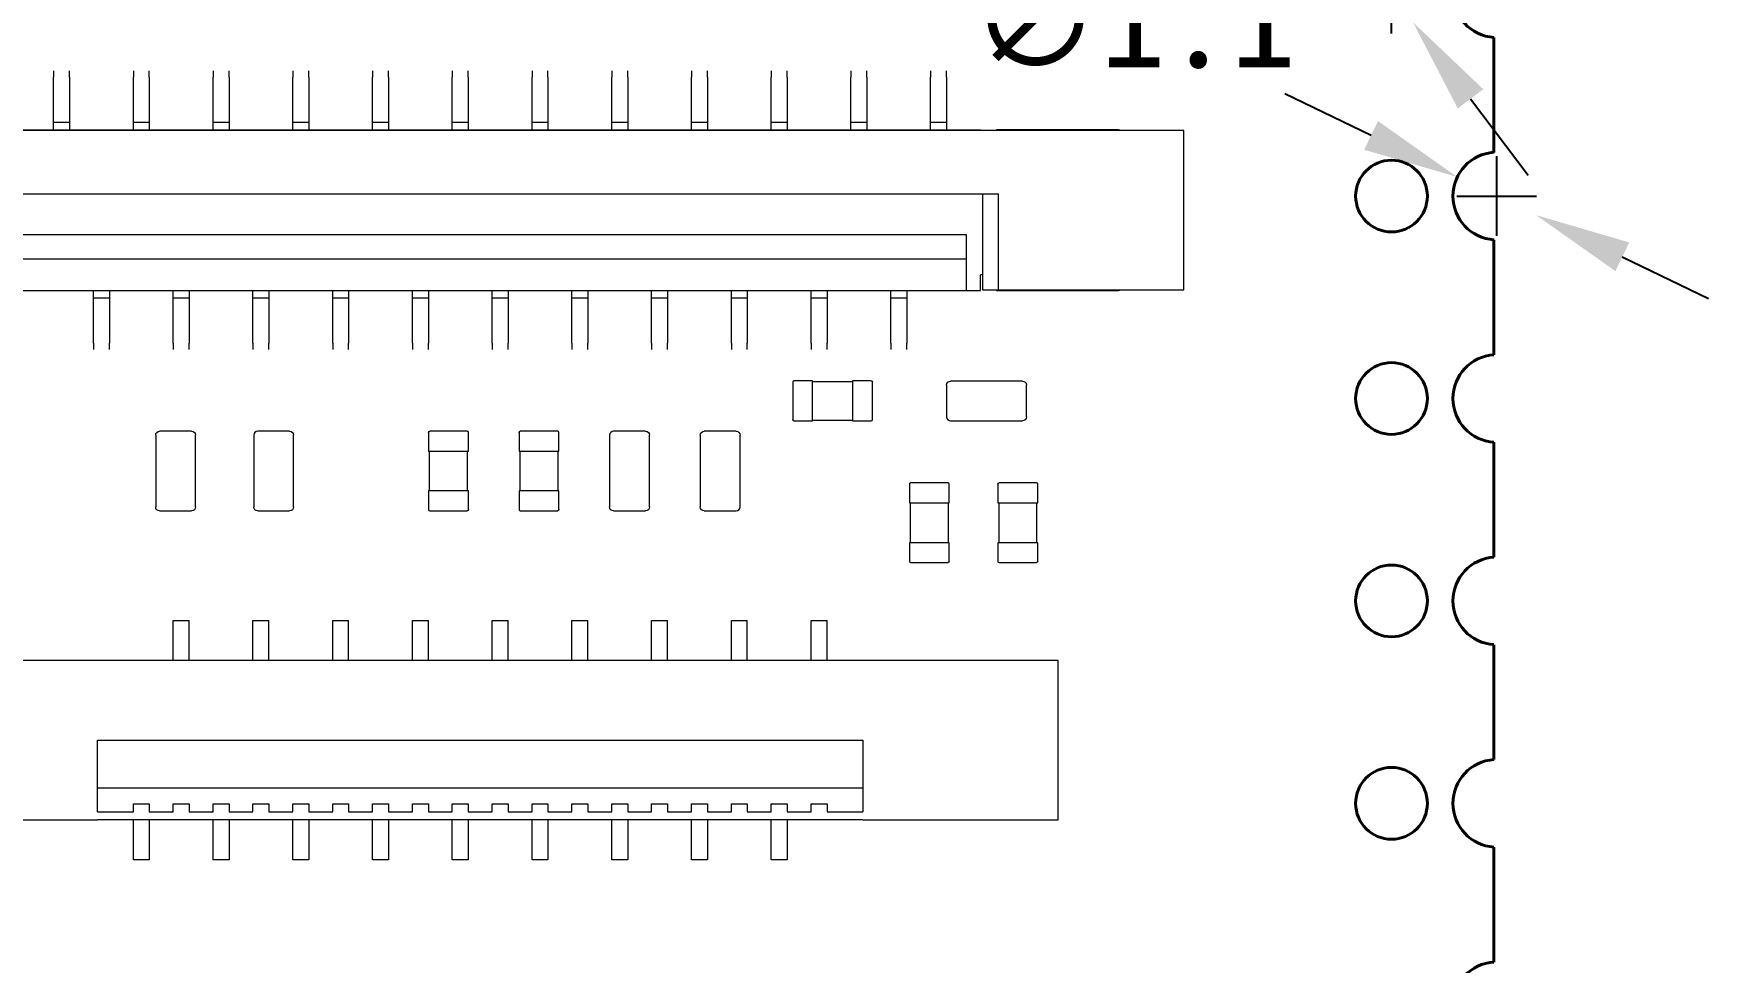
# Model space of a CAD drawing. Header units: millimetres. Extents: x 1 to 79, y -30 to 80.
# Drawn here: x 38.38 to 59.39, y 14.97 to 26.63 of the extents above; entities that cross this region are included whole.
import ezdxf

# ---------------------------------------------------------------- set-up
doc = ezdxf.new("R2010")
doc.units = ezdxf.units.MM
doc.header["$LTSCALE"] = 10
doc.header["$MEASUREMENT"] = 0
doc.layers.add('标注线', color=3, linetype='Continuous')
doc.layers.add('细实线', color=7, linetype='Continuous', lineweight=20)
doc.layers.add('轮廓线', color=7, linetype='Continuous', lineweight=40)
doc.styles.get("Standard").update_dxf_attribs({"font": 'simfang.ttf'})
doc.dimstyles.new('STANDARD_ACAD', dxfattribs={"dimtxt": 0.18, "dimasz": 0.18, "dimexe": 0.18, "dimexo": 0.0625, "dimgap": 0.09, "dimtad": 0, "dimtih": 1, "dimtoh": 1, "dimdec": 4, "dimzin": 0, "dimdsep": 46, "dimtxsty": 'Standard', "dimcen": 0.09, "dimadec": 0, "dimazin": 0, "dimtfac": 1, "dimtdec": 4, "dimtofl": 0, "dimtmove": 0, "dimatfit": 3, "dimfxl": 1, "dimtolj": 1, "dimtzin": 0, "dimarcsym": 0})

# ---------------------------------------------------------------- blocks, each defined once
blk = doc.blocks.new('*D128')
at = {"layer": 'Defpoints', "color": 0, "transparency": 16777216}
for p in [(39.51, 50.375), (14.89, -11.09), (32.773, -11.09)]:
    blk.add_point(p, dxfattribs=at)
at = {"layer": '标注线', "color": 0, "lineweight": -2, "transparency": 16777216}
for p, q in [((39.01, 50.375), (14.71, 50.375)), ((14.89, 49.175), (14.89, 20.302)), ((14.89, -9.89), (14.89, 18.982)), ((32.273, -11.09), (14.71, -11.09))]:
    blk.add_line(p, q, dxfattribs=at)
at = {"layer": '标注线', "color": 0, "transparency": 16777216}
for points in [[(14.69, 49.175), (15.09, 49.175), (14.89, 50.375)], [(14.69, -9.89), (15.09, -9.89), (14.89, -11.09)]]:
    blk.add_solid(points, dxfattribs=at)
at = {"layer": '标注线', "color": 0, "transparency": 16777216, "insert": (14.89, 19.642), "char_height": 1.2, "attachment_point": 5}
blk.add_mtext('\\A1;61.47', dxfattribs=at)
blk = doc.blocks.new('*D137')
at = {"layer": 'Defpoints', "color": 0, "transparency": 16777216}
for p in [(55.145, 27.489), (55.685, 26.77)]:
    blk.add_point(p, dxfattribs=at)
at = {"layer": '标注线', "color": 0, "lineweight": -2, "transparency": 16777216}
for p, q in [((54.424, 28.449), (53.703, 29.408)), ((55.415, 26.63), (55.415, 27.63)), ((54.915, 27.13), (55.915, 27.13)), ((56.406, 25.81), (57.127, 24.851))]:
    blk.add_line(p, q, dxfattribs=at)
at = {"layer": '标注线', "color": 0, "transparency": 16777216}
for points in [[(54.584, 28.569), (54.264, 28.328), (55.145, 27.489)], [(56.566, 25.931), (56.246, 25.69), (55.685, 26.77)]]:
    blk.add_solid(points, dxfattribs=at)
at = {"layer": '标注线', "color": 0, "transparency": 16777216, "insert": (53.048, 30.28), "char_height": 1.2, "attachment_point": 5}
blk.add_mtext('\\A1;∅0.9', dxfattribs=at)
blk = doc.blocks.new('*D138')
at = {"layer": 'Defpoints', "color": 0, "transparency": 16777216}
for p in [(56.24, 24.829), (57.23, 24.35)]:
    blk.add_point(p, dxfattribs=at)
at = {"layer": '标注线', "color": 0, "lineweight": -2, "transparency": 16777216}
for p, q in [((55.159, 25.351), (54.079, 25.874)), ((56.735, 24.09), (56.735, 25.09)), ((56.235, 24.59), (57.235, 24.59)), ((58.31, 23.828), (59.391, 23.305))]:
    blk.add_line(p, q, dxfattribs=at)
at = {"layer": '标注线', "color": 0, "transparency": 16777216}
for points in [[(55.246, 25.531), (55.072, 25.171), (56.24, 24.829)], [(58.397, 24.008), (58.223, 23.648), (57.23, 24.35)]]:
    blk.add_solid(points, dxfattribs=at)
at = {"layer": '标注线', "color": 0, "transparency": 16777216, "insert": (52.175, 26.795), "char_height": 1.2, "attachment_point": 5}
blk.add_mtext('\\A1;∅1.1', dxfattribs=at)

msp = doc.modelspace()

# ---------------------------------------------------------------- linework, layer by layer
at = {"layer": '细实线'}
for p, q in [((38.635, 26.163), (38.635, 26.081)), ((38.635, 25.513), (38.635, 26.081)), ((38.835, 26.081), (38.835, 26.163)), ((38.835, 26.081), (38.835, 25.513)), ((39.635, 26.163), (39.635, 26.081)), ((39.635, 25.513), (39.635, 26.081)), ((39.835, 26.081), (39.835, 26.163)), ((39.835, 26.081), (39.835, 25.513)), ((40.635, 26.163), (40.635, 26.081)), ((40.635, 25.513), (40.635, 26.081)), ((40.835, 26.081), (40.835, 26.163)), ((40.835, 26.081), (40.835, 25.513)), ((41.635, 26.163), (41.635, 26.081)), ((41.635, 25.513), (41.635, 26.081)), ((41.835, 26.081), (41.835, 26.163)), ((41.835, 26.081), (41.835, 25.513)), ((42.635, 26.163), (42.635, 26.081)), ((42.635, 25.513), (42.635, 26.081)), ((42.835, 26.081), (42.835, 26.163)), ((42.835, 26.081), (42.835, 25.513)), ((43.635, 26.163), (43.635, 26.081)), ((43.635, 25.513), (43.635, 26.081)), ((43.835, 26.081), (43.835, 26.163)), ((43.835, 26.081), (43.835, 25.513)), ((44.635, 26.163), (44.635, 26.081)), ((44.635, 25.513), (44.635, 26.081)), ((44.835, 26.081), (44.835, 26.163)), ((44.835, 26.081), (44.835, 25.513)), ((45.635, 26.163), (45.635, 26.081)), ((45.635, 25.513), (45.635, 26.081)), ((45.835, 26.081), (45.835, 26.163)), ((45.835, 26.081), (45.835, 25.513)), ((46.635, 26.163), (46.635, 26.081)), ((46.635, 25.513), (46.635, 26.081)), ((46.835, 26.081), (46.835, 26.163)), ((46.835, 26.081), (46.835, 25.513)), ((47.635, 26.163), (47.635, 26.081)), ((47.635, 25.513), (47.635, 26.081)), ((47.835, 26.081), (47.835, 26.163)), ((47.835, 26.081), (47.835, 25.513)), ((48.635, 26.163), (48.635, 26.081)), ((48.635, 25.513), (48.635, 26.081)), ((48.835, 26.081), (48.835, 26.163)), ((48.835, 26.081), (48.835, 25.513)), ((49.635, 26.163), (49.635, 26.081)), ((49.635, 25.513), (49.635, 26.081)), ((49.835, 26.081), (49.835, 26.163)), ((49.835, 26.081), (49.835, 25.513)), ((37.71, 25.423), (38.635, 25.423)), ((38.635, 25.423), (38.635, 25.513)), ((38.835, 25.513), (38.635, 25.513)), ((38.635, 25.423), (50.26, 25.423)), ((38.635, 25.423), (38.635, 25.423)), ((38.835, 25.513), (38.835, 25.424)), ((39.635, 25.423), (39.635, 25.513)), ((39.835, 25.513), (39.635, 25.513)), ((39.835, 25.513), (39.835, 25.424)), ((40.635, 25.423), (40.635, 25.513)), ((40.835, 25.513), (40.635, 25.513)), ((40.835, 25.513), (40.835, 25.424)), ((41.635, 25.423), (41.635, 25.513)), ((41.835, 25.513), (41.635, 25.513)), ((41.835, 25.513), (41.835, 25.424)), ((42.635, 25.423), (42.635, 25.513)), ((42.835, 25.513), (42.635, 25.513)), ((42.835, 25.513), (42.835, 25.424)), ((43.635, 25.423), (43.635, 25.513)), ((43.835, 25.513), (43.635, 25.513)), ((43.835, 25.513), (43.835, 25.424)), ((44.635, 25.423), (44.635, 25.513)), ((44.835, 25.513), (44.635, 25.513)), ((44.835, 25.513), (44.835, 25.424)), ((45.635, 25.423), (45.635, 25.513)), ((45.835, 25.513), (45.635, 25.513)), ((45.835, 25.513), (45.835, 25.424)), ((46.635, 25.423), (46.635, 25.513)), ((46.835, 25.513), (46.635, 25.513)), ((46.835, 25.513), (46.835, 25.424)), ((47.635, 25.424), (47.635, 25.513)), ((47.835, 25.513), (47.635, 25.513)), ((47.835, 25.513), (47.835, 25.424)), ((48.635, 25.424), (48.635, 25.513)), ((48.835, 25.513), (48.635, 25.513)), ((48.835, 25.513), (48.835, 25.424)), ((49.635, 25.424), (49.635, 25.513)), ((49.835, 25.513), (49.635, 25.513)), ((49.835, 25.513), (49.835, 25.424)), ((50.26, 25.413), (50.26, 25.423)), ((50.46, 25.423), (50.46, 25.414)), ((51.96, 25.423), (50.46, 25.423)), ((50.46, 25.413), (35.46, 25.413)), ((50.46, 25.414), (50.46, 25.413)), ((52.51, 25.413), (50.46, 25.413)), ((50.46, 25.413), (50.46, 25.413)), ((52.81, 25.413), (52.51, 25.413)), ((52.81, 23.413), (52.81, 25.413)), ((50.485, 24.613), (37.485, 24.613)), ((50.285, 24.613), (50.285, 23.413)), ((50.485, 23.413), (50.485, 24.613)), ((50.085, 24.103), (37.885, 24.103)), ((50.085, 23.803), (50.085, 24.103)), ((37.885, 23.803), (50.085, 23.803)), ((50.085, 23.403), (50.085, 23.803)), ((50.285, 23.603), (50.26, 23.603)), ((50.26, 23.403), (50.26, 23.603)), ((37.885, 23.403), (50.085, 23.403)), ((39.135, 23.313), (39.135, 23.403)), ((39.335, 23.403), (39.335, 23.313)), ((40.135, 23.313), (40.135, 23.403)), ((40.335, 23.403), (40.335, 23.313)), ((41.135, 23.313), (41.135, 23.403)), ((41.335, 23.403), (41.335, 23.313)), ((42.135, 23.313), (42.135, 23.403)), ((42.335, 23.403), (42.335, 23.313)), ((43.135, 23.313), (43.135, 23.403)), ((43.335, 23.403), (43.335, 23.313)), ((44.135, 23.313), (44.135, 23.403)), ((44.335, 23.403), (44.335, 23.313)), ((45.135, 23.313), (45.135, 23.403)), ((45.335, 23.403), (45.335, 23.313)), ((46.135, 23.313), (46.135, 23.403)), ((46.335, 23.403), (46.335, 23.313)), ((47.135, 23.313), (47.135, 23.403)), ((47.335, 23.403), (47.335, 23.313)), ((48.135, 23.313), (48.135, 23.403)), ((48.335, 23.403), (48.335, 23.313)), ((49.135, 23.313), (49.135, 23.403)), ((49.335, 23.403), (49.335, 23.313)), ((50.085, 23.403), (50.26, 23.403)), ((50.285, 23.413), (50.46, 23.413)), ((50.46, 23.413), (50.46, 23.413)), ((50.46, 23.413), (50.485, 23.413)), ((50.46, 23.413), (50.46, 23.403)), ((50.46, 23.403), (51.96, 23.403)), ((50.485, 23.413), (52.51, 23.413)), ((52.51, 23.413), (52.81, 23.413)), ((39.135, 22.746), (39.135, 23.313)), ((39.135, 23.313), (39.335, 23.313)), ((39.335, 23.313), (39.335, 22.746)), ((40.135, 22.746), (40.135, 23.313)), ((40.135, 23.313), (40.335, 23.313)), ((40.335, 23.313), (40.335, 22.746)), ((41.135, 22.746), (41.135, 23.313)), ((41.135, 23.313), (41.335, 23.313)), ((41.335, 23.313), (41.335, 22.746)), ((42.135, 22.746), (42.135, 23.313)), ((42.135, 23.313), (42.335, 23.313)), ((42.335, 23.313), (42.335, 22.746)), ((43.135, 22.746), (43.135, 23.313)), ((43.135, 23.313), (43.335, 23.313)), ((43.335, 23.313), (43.335, 22.746)), ((44.135, 22.746), (44.135, 23.313)), ((44.135, 23.313), (44.335, 23.313)), ((44.335, 23.313), (44.335, 22.746)), ((45.135, 22.746), (45.135, 23.313)), ((45.135, 23.313), (45.335, 23.313)), ((45.335, 23.313), (45.335, 22.746)), ((46.135, 22.746), (46.135, 23.313)), ((46.135, 23.313), (46.335, 23.313)), ((46.335, 23.313), (46.335, 22.746)), ((47.135, 22.746), (47.135, 23.313)), ((47.135, 23.313), (47.335, 23.313)), ((47.335, 23.313), (47.335, 22.746)), ((48.135, 22.746), (48.135, 23.313)), ((48.135, 23.313), (48.335, 23.313)), ((48.335, 23.313), (48.335, 22.746)), ((49.135, 22.746), (49.135, 23.313)), ((49.135, 23.313), (49.335, 23.313)), ((49.335, 23.313), (49.335, 22.746)), ((39.135, 22.746), (39.135, 22.663)), ((39.335, 22.663), (39.335, 22.746)), ((40.135, 22.746), (40.135, 22.663)), ((40.335, 22.663), (40.335, 22.746)), ((41.135, 22.746), (41.135, 22.663)), ((41.335, 22.663), (41.335, 22.746)), ((42.135, 22.746), (42.135, 22.663)), ((42.335, 22.663), (42.335, 22.746)), ((43.135, 22.746), (43.135, 22.663)), ((43.335, 22.663), (43.335, 22.746)), ((44.135, 22.746), (44.135, 22.663)), ((44.335, 22.663), (44.335, 22.746)), ((45.135, 22.746), (45.135, 22.663)), ((45.335, 22.663), (45.335, 22.746)), ((46.135, 22.746), (46.135, 22.663)), ((46.335, 22.663), (46.335, 22.746)), ((47.135, 22.746), (47.135, 22.663)), ((47.335, 22.663), (47.335, 22.746)), ((48.135, 22.746), (48.135, 22.663)), ((48.335, 22.663), (48.335, 22.746)), ((49.135, 22.746), (49.135, 22.663)), ((49.335, 22.663), (49.335, 22.746)), ((48.155, 22.27), (47.92, 22.27)), ((48.155, 22.255), (48.155, 22.27)), ((48.655, 22.27), (48.655, 22.255)), ((48.89, 22.27), (48.655, 22.27)), ((50.035, 22.269), (49.885, 22.269)), ((50.635, 22.269), (50.035, 22.269)), ((50.785, 22.269), (50.635, 22.269)), ((47.905, 22.255), (47.905, 21.785)), ((48.655, 22.26), (48.155, 22.26)), ((48.155, 21.785), (48.155, 22.255)), ((48.655, 22.255), (48.655, 21.785)), ((48.905, 21.785), (48.905, 22.255)), ((49.835, 22.219), (49.835, 21.819)), ((50.835, 21.819), (50.835, 22.219)), ((40.365, 21.64), (39.965, 21.64)), ((41.595, 21.64), (41.195, 21.64)), ((43.822, 21.64), (43.352, 21.64)), ((44.958, 21.64), (44.488, 21.64)), ((46.059, 21.64), (45.659, 21.64)), ((47.195, 21.639), (46.795, 21.639)), ((47.92, 21.77), (48.155, 21.77)), ((48.155, 21.77), (48.155, 21.785)), ((48.155, 21.78), (48.655, 21.78)), ((48.655, 21.785), (48.655, 21.77)), ((48.655, 21.77), (48.89, 21.77)), ((49.885, 21.769), (50.035, 21.769)), ((50.035, 21.769), (50.635, 21.769)), ((50.635, 21.769), (50.785, 21.769)), ((39.915, 21.59), (39.915, 21.44)), ((39.915, 21.44), (39.915, 20.84)), ((40.415, 21.44), (40.415, 21.59)), ((40.415, 20.84), (40.415, 21.44)), ((41.145, 21.59), (41.145, 21.44)), ((41.145, 21.44), (41.145, 20.84)), ((41.645, 21.44), (41.645, 21.59)), ((41.645, 20.84), (41.645, 21.44)), ((43.337, 21.625), (43.337, 21.39)), ((43.837, 21.39), (43.837, 21.625)), ((44.473, 21.625), (44.473, 21.39)), ((44.973, 21.39), (44.973, 21.625)), ((45.609, 21.59), (45.609, 21.44)), ((45.609, 21.44), (45.609, 20.84)), ((46.109, 21.44), (46.109, 21.59)), ((46.109, 20.84), (46.109, 21.44)), ((46.745, 21.589), (46.745, 21.439)), ((46.745, 21.439), (46.745, 20.839)), ((47.245, 21.439), (47.245, 21.589)), ((47.245, 20.839), (47.245, 21.439)), ((43.337, 21.39), (43.352, 21.39)), ((43.347, 21.39), (43.347, 20.89)), ((43.352, 21.39), (43.822, 21.39)), ((43.822, 21.39), (43.837, 21.39)), ((43.827, 20.89), (43.827, 21.39)), ((44.473, 21.39), (44.488, 21.39)), ((44.483, 21.39), (44.483, 20.89)), ((44.488, 21.39), (44.958, 21.39)), ((44.958, 21.39), (44.973, 21.39)), ((44.963, 20.89), (44.963, 21.39)), ((39.915, 20.84), (39.915, 20.69)), ((40.415, 20.69), (40.415, 20.84)), ((41.145, 20.84), (41.145, 20.69)), ((41.645, 20.69), (41.645, 20.84)), ((43.347, 20.89), (43.337, 20.89)), ((43.337, 20.89), (43.337, 20.655)), ((43.348, 20.89), (43.347, 20.89)), ((43.352, 20.89), (43.348, 20.89)), ((43.822, 20.89), (43.352, 20.89)), ((43.837, 20.89), (43.822, 20.89)), ((43.837, 20.655), (43.837, 20.89)), ((44.483, 20.89), (44.473, 20.89)), ((44.473, 20.89), (44.473, 20.655)), ((44.483, 20.89), (44.483, 20.89)), ((44.484, 20.89), (44.483, 20.89)), ((44.488, 20.89), (44.484, 20.89)), ((44.958, 20.89), (44.488, 20.89)), ((44.973, 20.89), (44.958, 20.89)), ((44.973, 20.655), (44.973, 20.89)), ((45.609, 20.84), (45.609, 20.69)), ((46.109, 20.69), (46.109, 20.84)), ((46.745, 20.839), (46.745, 20.689)), ((47.245, 20.689), (47.245, 20.839)), ((49.369, 20.975), (49.369, 20.74)), ((49.854, 20.99), (49.384, 20.99)), ((49.869, 20.74), (49.869, 20.975)), ((50.478, 20.975), (50.478, 20.74)), ((50.963, 20.99), (50.493, 20.99)), ((50.978, 20.74), (50.978, 20.975)), ((39.965, 20.64), (40.365, 20.64)), ((41.195, 20.64), (41.595, 20.64)), ((43.352, 20.64), (43.822, 20.64)), ((44.488, 20.64), (44.958, 20.64)), ((45.659, 20.64), (46.059, 20.64)), ((46.795, 20.639), (47.195, 20.639)), ((49.369, 20.74), (49.384, 20.74)), ((49.379, 20.74), (49.379, 20.24)), ((49.379, 20.74), (49.379, 20.74)), ((49.384, 20.74), (49.854, 20.74)), ((49.854, 20.74), (49.869, 20.74)), ((49.859, 20.24), (49.859, 20.74)), ((50.478, 20.74), (50.493, 20.74)), ((50.488, 20.74), (50.488, 20.241)), ((50.493, 20.74), (50.963, 20.74)), ((50.963, 20.74), (50.978, 20.74)), ((50.968, 20.24), (50.968, 20.74)), ((49.384, 20.24), (49.369, 20.24)), ((49.369, 20.24), (49.369, 20.005)), ((49.854, 20.24), (49.384, 20.24)), ((49.869, 20.24), (49.854, 20.24)), ((49.869, 20.005), (49.869, 20.24)), ((50.488, 20.24), (50.478, 20.24)), ((50.478, 20.24), (50.478, 20.005)), ((50.488, 20.24), (50.488, 20.24)), ((50.493, 20.24), (50.488, 20.24)), ((50.963, 20.24), (50.493, 20.24)), ((50.978, 20.24), (50.963, 20.24)), ((50.978, 20.005), (50.978, 20.24)), ((49.384, 19.99), (49.854, 19.99)), ((50.493, 19.99), (50.963, 19.99)), ((40.135, 19.263), (40.335, 19.263)), ((40.135, 18.763), (40.135, 19.263)), ((40.335, 18.763), (40.335, 19.263)), ((41.135, 19.263), (41.335, 19.263)), ((41.135, 18.763), (41.135, 19.263)), ((41.335, 18.763), (41.335, 19.263)), ((42.135, 19.263), (42.335, 19.263)), ((42.135, 18.763), (42.135, 19.263)), ((42.335, 18.763), (42.335, 19.263)), ((43.135, 19.263), (43.335, 19.263)), ((43.135, 18.763), (43.135, 19.263)), ((43.335, 18.763), (43.335, 19.263)), ((44.135, 19.263), (44.335, 19.263)), ((44.135, 18.763), (44.135, 19.263)), ((44.335, 18.763), (44.335, 19.263)), ((45.135, 19.263), (45.335, 19.263)), ((45.135, 18.763), (45.135, 19.263)), ((45.335, 18.763), (45.335, 19.263)), ((46.135, 19.263), (46.335, 19.263)), ((46.135, 18.763), (46.135, 19.263)), ((46.335, 18.763), (46.335, 19.263)), ((47.135, 19.263), (47.335, 19.263)), ((47.135, 18.763), (47.135, 19.263)), ((47.335, 18.763), (47.335, 19.263)), ((48.135, 19.263), (48.335, 19.263)), ((48.135, 18.763), (48.135, 19.263)), ((48.335, 18.763), (48.335, 19.263)), ((51.235, 18.763), (36.735, 18.763)), ((51.235, 16.763), (51.235, 18.763)), ((39.185, 17.763), (48.785, 17.763)), ((39.185, 17.163), (39.185, 17.763)), ((48.785, 17.763), (48.785, 17.163)), ((39.185, 17.163), (48.785, 17.163)), ((39.185, 16.863), (39.185, 17.163)), ((48.785, 17.163), (48.785, 16.863)), ((39.185, 16.863), (39.635, 16.863)), ((39.635, 16.963), (39.835, 16.963)), ((39.635, 16.863), (39.635, 16.963)), ((39.835, 16.963), (39.835, 16.863)), ((39.835, 16.863), (40.135, 16.863)), ((40.135, 16.963), (40.335, 16.963)), ((40.135, 16.863), (40.135, 16.963)), ((40.335, 16.963), (40.335, 16.863)), ((40.335, 16.863), (40.635, 16.863)), ((40.635, 16.963), (40.835, 16.963)), ((40.635, 16.863), (40.635, 16.963)), ((40.835, 16.963), (40.835, 16.863)), ((40.835, 16.863), (41.135, 16.863)), ((41.135, 16.963), (41.335, 16.963)), ((41.135, 16.863), (41.135, 16.963)), ((41.335, 16.963), (41.335, 16.863)), ((41.335, 16.863), (41.635, 16.863)), ((41.635, 16.963), (41.835, 16.963)), ((41.635, 16.863), (41.635, 16.963)), ((41.835, 16.963), (41.835, 16.863)), ((41.835, 16.863), (42.135, 16.863)), ((42.135, 16.963), (42.335, 16.963)), ((42.135, 16.863), (42.135, 16.963)), ((42.335, 16.963), (42.335, 16.863)), ((42.335, 16.863), (42.635, 16.863)), ((42.635, 16.963), (42.835, 16.963)), ((42.635, 16.863), (42.635, 16.963)), ((42.835, 16.963), (42.835, 16.863)), ((42.835, 16.863), (43.135, 16.863)), ((43.135, 16.963), (43.335, 16.963)), ((43.135, 16.863), (43.135, 16.963)), ((43.335, 16.963), (43.335, 16.863)), ((43.335, 16.863), (43.635, 16.863)), ((43.635, 16.963), (43.835, 16.963)), ((43.635, 16.863), (43.635, 16.963)), ((43.835, 16.963), (43.835, 16.863)), ((43.835, 16.863), (44.135, 16.863)), ((44.135, 16.963), (44.335, 16.963)), ((44.135, 16.863), (44.135, 16.963)), ((44.335, 16.963), (44.335, 16.863)), ((44.335, 16.863), (44.635, 16.863)), ((44.635, 16.963), (44.835, 16.963)), ((44.635, 16.863), (44.635, 16.963)), ((44.835, 16.963), (44.835, 16.863)), ((44.835, 16.863), (45.135, 16.863)), ((45.135, 16.963), (45.335, 16.963)), ((45.135, 16.863), (45.135, 16.963)), ((45.335, 16.963), (45.335, 16.863)), ((45.335, 16.863), (45.635, 16.863)), ((45.635, 16.963), (45.835, 16.963)), ((45.635, 16.863), (45.635, 16.963)), ((45.835, 16.963), (45.835, 16.863)), ((45.835, 16.863), (46.135, 16.863)), ((46.135, 16.963), (46.335, 16.963)), ((46.135, 16.863), (46.135, 16.963)), ((46.335, 16.963), (46.335, 16.863)), ((46.335, 16.863), (46.635, 16.863)), ((46.635, 16.963), (46.835, 16.963)), ((46.635, 16.863), (46.635, 16.963)), ((46.835, 16.963), (46.835, 16.863)), ((46.835, 16.863), (47.135, 16.863)), ((47.135, 16.963), (47.335, 16.963)), ((47.135, 16.863), (47.135, 16.963)), ((47.335, 16.963), (47.335, 16.863)), ((47.335, 16.863), (47.635, 16.863)), ((47.635, 16.963), (47.835, 16.963)), ((47.635, 16.863), (47.635, 16.963)), ((47.835, 16.963), (47.835, 16.863)), ((47.835, 16.863), (48.135, 16.863)), ((48.135, 16.963), (48.335, 16.963)), ((48.135, 16.863), (48.135, 16.963)), ((48.335, 16.963), (48.335, 16.863)), ((48.335, 16.863), (48.785, 16.863)), ((36.735, 16.763), (39.185, 16.763)), ((48.785, 16.763), (39.185, 16.763)), ((39.635, 16.263), (39.635, 16.763)), ((39.835, 16.763), (39.835, 16.263)), ((40.635, 16.263), (40.635, 16.763)), ((40.835, 16.763), (40.835, 16.263)), ((41.635, 16.263), (41.635, 16.763)), ((41.835, 16.763), (41.835, 16.263)), ((42.635, 16.263), (42.635, 16.763)), ((42.835, 16.763), (42.835, 16.263)), ((43.635, 16.263), (43.635, 16.763)), ((43.835, 16.763), (43.835, 16.263)), ((44.635, 16.263), (44.635, 16.763)), ((44.835, 16.763), (44.835, 16.263)), ((45.635, 16.263), (45.635, 16.763)), ((45.835, 16.763), (45.835, 16.263)), ((46.635, 16.263), (46.635, 16.763)), ((46.835, 16.763), (46.835, 16.263)), ((47.635, 16.263), (47.635, 16.763)), ((47.835, 16.763), (47.835, 16.263)), ((48.785, 16.763), (51.235, 16.763)), ((39.835, 16.263), (39.635, 16.263)), ((40.835, 16.263), (40.635, 16.263)), ((41.835, 16.263), (41.635, 16.263)), ((42.835, 16.263), (42.635, 16.263)), ((43.835, 16.263), (43.635, 16.263)), ((44.835, 16.263), (44.635, 16.263)), ((45.835, 16.263), (45.635, 16.263)), ((46.835, 16.263), (46.635, 16.263)), ((47.835, 16.263), (47.635, 16.263))]:
    msp.add_line(p, q, dxfattribs=at)
for centre, radius, start, end in [((51.96, 25.223), 0.2, 71.8051, 90), ((51.96, 23.603), 0.2, 270, 288.1949), ((47.92, 22.255), 0.015, 90, 180), ((41.195, 21.59), 0.05, 90, 180), ((43.822, 21.625), 0.015, 0, 90), ((44.958, 21.625), 0.015, 0, 90), ((45.659, 21.59), 0.05, 90, 180), ((48.89, 21.785), 0.015, 270, 0), ((49.885, 21.819), 0.05, 180, 270), ((49.854, 20.975), 0.015, 0, 90), ((50.963, 20.975), 0.015, 0, 90), ((43.352, 20.655), 0.015, 180, 270), ((44.488, 20.655), 0.015, 180, 270), ((47.195, 20.689), 0.05, 270, 0), ((49.384, 20.005), 0.015, 180, 270), ((50.493, 20.005), 0.015, 180, 270)]:
    msp.add_arc(centre, radius, start, end, dxfattribs=at)
at = {"layer": '细实线', "extrusion": (0, 0, -1)}
for centre, radius, start, end in [((-48.89, 22.255), 0.015, 90, 180), ((-49.885, 22.219), 0.05, 360, 90), ((-50.785, 22.219), 0.05, 90, 180), ((-39.965, 21.59), 0.05, 360, 90), ((-40.365, 21.59), 0.05, 90, 180), ((-41.595, 21.59), 0.05, 90, 180), ((-43.352, 21.625), 0.015, 360, 90), ((-44.488, 21.625), 0.015, 360, 90), ((-46.059, 21.59), 0.05, 90, 180), ((-46.795, 21.589), 0.05, 360, 90), ((-47.195, 21.589), 0.05, 90, 180), ((-47.92, 21.785), 0.015, 270, 360), ((-50.785, 21.819), 0.05, 180, 270), ((-49.384, 20.975), 0.015, 360, 90), ((-50.493, 20.975), 0.015, 360, 90), ((-39.965, 20.69), 0.05, 270, 360), ((-40.365, 20.69), 0.05, 180, 270), ((-41.195, 20.69), 0.05, 270, 360), ((-41.595, 20.69), 0.05, 180, 270), ((-43.822, 20.655), 0.015, 180, 270), ((-44.958, 20.655), 0.015, 180, 270), ((-45.659, 20.69), 0.05, 270, 360), ((-46.059, 20.69), 0.05, 180, 270), ((-46.795, 20.689), 0.05, 270, 360), ((-49.854, 20.005), 0.015, 180, 270), ((-50.963, 20.005), 0.015, 180, 270)]:
    msp.add_arc(centre, radius, start, end, dxfattribs=at)
at = {"layer": '轮廓线'}
for p, q in [((56.7, 26.581), (56.7, 25.138)), ((56.7, 24.041), (56.7, 22.598)), ((56.7, 21.501), (56.7, 20.058)), ((56.7, 18.961), (56.7, 17.518)), ((56.7, 16.421), (56.7, 14.978))]:
    msp.add_line(p, q, dxfattribs=at)
at = {"layer": '轮廓线', "extrusion": (0, 0, -1)}
for centre in [(-55.415, 24.59), (-55.415, 22.05), (-55.415, 19.51), (-55.415, 16.97)]:
    msp.add_circle(centre, 0.45, dxfattribs=at)
for centre in [(-56.735, 27.13), (-56.735, 24.59), (-56.735, 22.05), (-56.735, 19.51), (-56.735, 16.97), (-56.735, 14.43)]:
    msp.add_arc(centre, 0.55, 273.671, 86.329, dxfattribs=at)

# ---------------------------------------------------------------- dimensions: what is measured, and where the dimension line sits
at = {"layer": '标注线'}
dim = msp.add_linear_dim(base=(14.8904, -11.0905), p1=(39.51, 50.3747), p2=(32.7734, -11.0905), angle=90, dimstyle='STANDARD_ACAD', override={"dimtxt": 1.2, "dimasz": 1.2, "dimexo": 0.5, "dimgap": 0.05, "dimdec": 2, "dimzin": 8, "dimcen": 0.5, "dimtdec": 2, "dimtmove": 2}, dxfattribs=at)
dim.commit()
dim.dimension.update_dxf_attribs({"geometry": '*D128', "text_midpoint": (14.8904, 19.6421)})
for p1, p2, picture, middle in [((55.685, 26.77), (55.145, 27.489), '*D137', (53.048, 30.28)), ((57.23, 24.35), (56.24, 24.829), '*D138', (52.175, 26.795))]:
    dim = msp.add_diameter_dim_2p(p1=p1, p2=p2, dimstyle='STANDARD_ACAD', override={"dimtxt": 1.2, "dimasz": 1.2, "dimexo": 0.5, "dimgap": 0.05, "dimdec": 2, "dimzin": 8, "dimcen": 0.5, "dimtdec": 2, "dimtmove": 2}, dxfattribs=at)
    dim.commit()
    dim.dimension.update_dxf_attribs({"geometry": picture, "text_midpoint": middle, "dimtype": 163})

doc.saveas('drawing.dxf')
